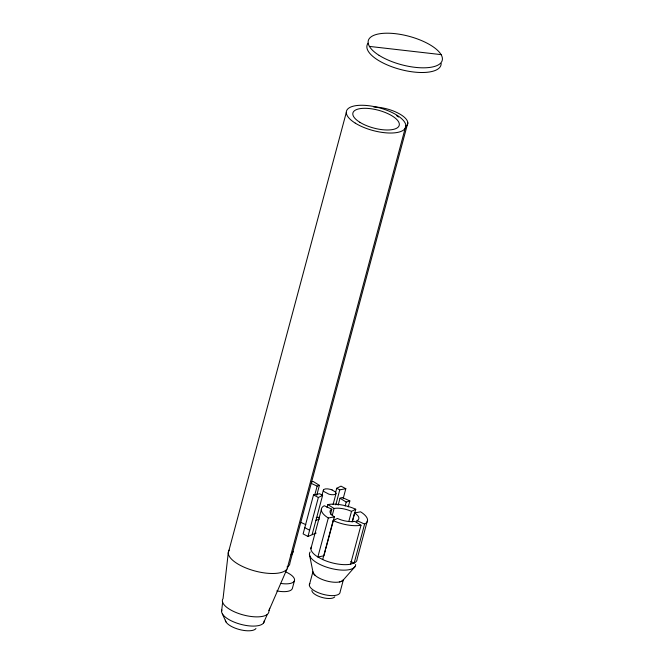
<?xml version="1.0" encoding="UTF-8"?>
<svg xmlns="http://www.w3.org/2000/svg" width="664" height="664" viewBox="0 0 664 664"><rect width="100%" height="100%" fill="white"/><g stroke="black" fill="none" stroke-linecap="round" stroke-linejoin="round"><path stroke-width="1" d="M221.585 611.453L222.631 602.298M223.121 597.94L228.25 553.037L346.276 112.565M312.196 534.312L322.613 495.344L319.591 493.742L313.524 494.921L303.116 533.897L307.955 536.462L316.155 533.067M307.955 536.462L318.355 497.485L322.613 495.344M335.677 492.256L336.739 488.264L340.989 486.131L345.819 488.696L343.147 498.689M335.768 504.839L339.76 489.866L345.819 488.696M338.15 505.213L340.009 498.224L342.267 497.502L349.837 500.922L348.235 506.922M345.156 506.076L346.218 502.075L349.837 500.922M269.684 608.224L268.895 611.17A23.979 9.213 15 0 1 242.866 614.831A23.979 9.213 15 0 1 223.054 598.596M405.87 125.728L287.844 566.201A30.685 11.794 15 0 1 254.536 570.882A30.685 11.794 15 0 1 229.171 550.099M407.829 122.882L289.902 562.989A23.813 9.155 15 0 1 286.956 567.048M294.492 580.543L292.401 588.346A17.056 6.557 15 0 1 276.838 590.885M322.04 495.062L323.385 490.057M310.885 548.788L321.326 509.811M327.086 507.595L327.892 504.59A23.804 9.147 15 0 1 355.746 509.246L352.534 521.24M325.841 548.622L334.357 516.849A14.882 5.719 15 0 1 331.842 509.188L324.281 505.744A23.804 9.147 15 0 0 328.306 518.011L317.857 556.988L322.696 559.553A23.804 9.147 15 0 0 350.55 564.209L354.161 563.055A23.804 9.147 15 0 0 357.116 558.997L367.557 520.02M330.506 514.185L331.842 509.188M333.087 504.532L336.034 493.526M332.224 515.463L334.1 508.466L327.892 504.59M322.696 559.553L333.137 520.576L337.378 518.451A14.882 5.719 15 0 0 354.792 521.364L360.992 525.232L350.55 564.209M325.576 549.609L323.916 555.826L317.857 556.988A23.804 9.147 15 0 1 311.599 546.505M348.832 521.364L351.513 511.371L355.746 509.246M352.119 521.97L354.534 512.973L360.585 511.811A23.804 9.147 15 0 1 364.611 524.079L354.161 563.055L350.799 561.528M356.51 522.643L357.049 520.642A14.882 5.719 15 0 0 354.534 512.973M343.462 579.473L340.142 591.856A15.861 6.092 15 0 1 322.92 594.272A15.861 6.092 15 0 1 309.814 583.531M314.728 495.07L317.151 486.089L319.409 485.367L316.711 495.344M309.341 585.05L312.918 571.762L313.483 573.48L315.085 575.29M263.558 622.973L267.219 614.54M268.962 610.523L286.931 569.139M354.933 566.765L343.255 580.029A15.87 6.1 15 0 1 326.497 580.925A15.87 6.1 15 0 1 312.91 571.696L309.416 554.274M343.246 580.012L341.744 581.241L339.354 581.946M311.399 482.064L313.2 481.483L319.409 485.367M316.23 517.638L317.882 517.115L319.21 517.97M315.956 520.294L319.251 519.24M328.306 518.011L334.357 516.849M369.408 46.405L441.103 54.622M357.049 520.642L364.611 524.079M300.784 522.369L305.822 524.66M311.267 483.409L317.151 486.089M336.739 488.264L339.76 489.866M313.524 494.921L318.355 497.485M304.776 527.673L309.607 530.237M340.009 498.224L346.218 502.075M222.374 613.876L225.976 621.911M264.214 620.865A21.953 8.441 15 0 1 241.306 624.467A21.953 8.441 15 0 1 221.859 610M255.955 628.526A15.986 6.142 15 0 1 239.082 629.439A15.986 6.142 15 0 1 225.395 620.143M293.04 551.286A23.813 9.155 15 0 1 290.998 554.822M285.495 571.804A17.056 6.557 15 0 1 294.384 580.875A17.056 6.557 15 0 1 280.648 583.399M373.766 107.004A23.813 9.155 15 0 1 400.492 114.449A23.813 9.155 15 0 1 405.787 126.417M396.433 115.528A17.297 6.648 15 0 1 398.558 117.03M441.162 63.52A38.271 14.708 15 0 1 399.33 69.164A38.271 14.708 15 0 1 368.063 43.226M334.789 596.803A11.993 4.606 15 0 1 322.123 597.484A11.993 4.606 15 0 1 311.856 590.504M355.647 564.483A23.804 9.147 15 0 1 329.8 568.118A23.804 9.147 15 0 1 310.129 551.991M360.992 525.232A23.804 9.147 15 0 1 333.137 520.576M334.1 508.466A14.882 5.719 15 0 1 351.513 511.371M332.075 489.916L330.464 489.385A6.557 2.523 15 0 0 323.858 491.493L328.954 494.199A6.557 2.523 15 0 0 335.561 492.09L332.075 489.916M355.273 123.139A30.685 11.794 15 0 0 404.949 128.667A30.685 11.794 15 0 0 367.997 105.634A30.685 11.794 15 0 0 355.273 123.139M359.822 122.267A23.979 9.213 15 0 0 398.632 126.583A23.979 9.213 15 0 0 369.765 108.589A23.979 9.213 15 0 0 359.822 122.267M379.111 55.361A38.271 14.708 15 0 0 441.195 62.482A38.271 14.708 15 0 0 395.47 33.69A38.271 14.708 15 0 0 379.111 55.361"/></g></svg>
